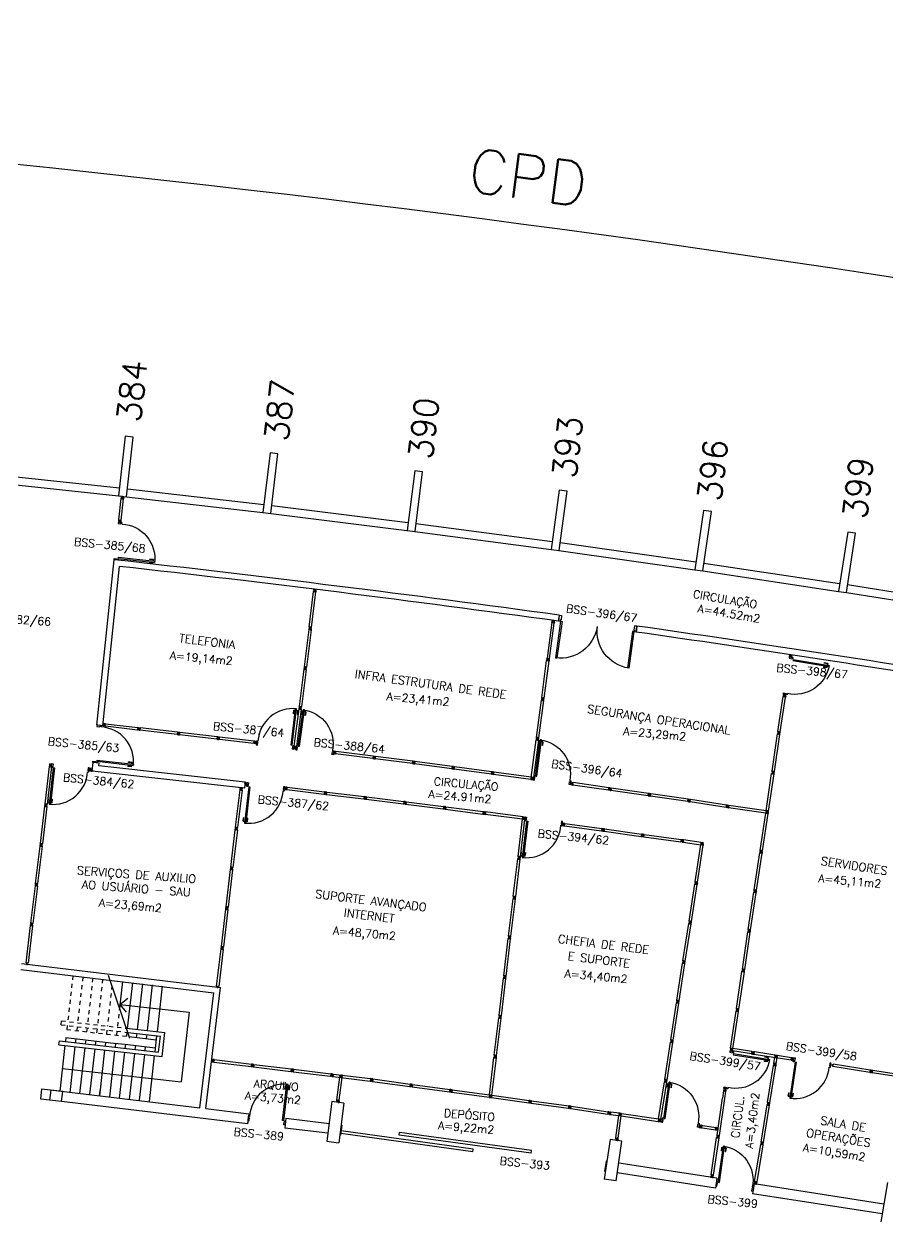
# Model space of a CAD drawing. Extents: x -152 to 150, y 325 to 437.
# Drawn here: x 45.13 to 66.73, y 406.67 to 436.53 of the extents above; entities that cross this region are included whole.
import ezdxf
from ezdxf.enums import TextEntityAlignment as Align

# ---------------------------------------------------------------- set-up
doc = ezdxf.new("R2010")
doc.units = 0
doc.header["$LTSCALE"] = 0.01
doc.header["$MEASUREMENT"] = 0
doc.header["$PDMODE"] = 98
doc.linetypes.add('HIDDEN', pattern=[0.375, 0.25, -0.125])
doc.layers.get('0').update_dxf_attribs({"linetype": 'CONTINUOUS'})
doc.layers.get('DEFPOINTS').update_dxf_attribs({"linetype": 'CONTINUOUS'})
for name, color, linetype in [('ALV', 2, 'CONTINUOUS'), ('AREA', 2, 'CONTINUOUS'), ('DIV', 2, 'CONTINUOUS'), ('DIVISÓRIA', 2, 'CONTINUOUS'), ('ESC', 1, 'CONTINUOUS'), ('ESTR', 3, 'CONTINUOUS'), ('JANELA', 1, 'CONTINUOUS'), ('NOPILAR1', 2, 'CONTINUOUS'), ('PORTA', 2, 'CONTINUOUS'), ('TEXTO', 2, 'CONTINUOUS'), ('TEXTO-CENTRO-CUSTO', 2, 'CONTINUOUS'), ('TEXTO-ENDEREÇO', 2, 'CONTINUOUS'), ('USO', 2, 'CONTINUOUS')]:
    doc.layers.add(name, color=color, linetype=linetype)
doc.styles.add('1', font='romans.shx')
doc.styles.add('LEGENDA', font='romans.shx', dxfattribs={"height": 0.2})
doc.styles.add('NOPILAR', font='simplex.shx', dxfattribs={"height": 0.6})
doc.styles.add('UNB-100', font='simplex.shx', dxfattribs={"height": 3})
doc.styles.add('UNB-100-1', font='simplex.shx', dxfattribs={"height": 0.2})
doc.dimstyles.new('1-600', dxfattribs={"dimtxt": 1.1, "dimasz": 2.5, "dimexe": 2, "dimexo": 4, "dimgap": 0.2, "dimtad": 1, "dimdec": 0, "dimzin": 4, "dimdsep": 46, "dimlunit": 6, "dimtxsty": '1', "dimblk1": 'NONE', "dimblk2": 'NONE', "dimsah": 1, "dimcen": 0, "dimclrd": 2, "dimclre": 2, "dimclrt": 2, "dimadec": 0, "dimazin": 0, "dimtfac": 1, "dimtdec": 0, "dimtmove": 2, "dimatfit": 3, "dimldrblk": 'NONE', "dimfxl": 0, "dimtolj": 1, "dimtzin": 0, "dimarcsym": 0})

# ---------------------------------------------------------------- blocks, each defined once
blk = doc.blocks.new('PILAR-SSC')
blk.add_lwpolyline([(0, 0), (0, -1.5), (0.2, -1.5), (0.2, 0)], close=True)
blk = doc.blocks.new('DIVMT-SSC')
for p, q in [((0, 0.005), (0, -0.005)), ((0, -0.005), (0, 0.005)), ((-0.03, -0.03), (-0.03, -0.97)), ((0.006, -0.03), (-0.006, -0.03)), ((-0.005, 0), (0.005, 0)), ((0.005, 0), (-0.005, 0)), ((0.006, -0.02), (0.006, -0.03)), ((0.03, -0.03), (0.03, -0.97)), ((0.03, -0.97), (-0.03, -0.97)), ((-0.006, -0.98), (-0.006, -0.97)), ((-0.006, -0.98), (0.006, -0.98)), ((0.006, -1.001), (-0.006, -1.001)), ((0.005, -0.97), (-0.005, -0.97)), ((0, -0.994), (0, -1.007)), ((0, -1.02), (0, -1.021)), ((0.006, -0.98), (0.006, -0.97))]:
    blk.add_line(p, q)
blk.add_lwpolyline([(0.006, -0.02), (-0.006, -0.02), (0.006, -0.02), (0.006, -0.03), (0.03, -0.03), (0.03, -0.008), (0.02, -0.008), (0.02, 0.008), (0.03, 0.008), (0.03, 0.03), (0.006, 0.03), (0.006, 0.02), (-0.006, 0.02), (-0.006, 0.03), (-0.03, 0.03), (-0.03, 0.008), (-0.02, 0.008), (-0.02, -0.008), (-0.03, -0.008), (-0.03, -0.03), (-0.006, -0.03), (-0.006, -0.02), (-0.006, -0.03)])
blk = doc.blocks.new('MTT-SSC')
for p, q in [((-0.006, 0.03), (-0.03, 0.03)), ((-0.03, 0.008), (-0.03, 0.03)), ((-0.03, 0.008), (-0.02, 0.008)), ((-0.02, -0.008), (-0.02, 0.008)), ((-0.006, 0.0205), (-0.006, 0.03)), ((0.006, 0.0205), (-0.006, 0.0205)), ((0.0051, 0), (-0.0051, 0)), ((-0.0051, 0), (0.0051, 0)), ((0, -0.0051), (0, 0.0051)), ((0, 0.0051), (0, -0.0051)), ((0.006, 0.0205), (0.006, 0.03)), ((0.006, 0.03), (0.03, 0.03)), ((0.02, -0.008), (0.02, 0.008)), ((0.03, 0.008), (0.02, 0.008)), ((0.03, 0.008), (0.03, 0.03)), ((-0.03, -0.008), (-0.02, -0.008)), ((-0.03, -0.008), (-0.03, -0.03)), ((-0.03, -0.03), (-0.006, -0.03)), ((-0.03, -0.03), (-0.009, -0.03)), ((-0.009, -0.03), (-0.027, -0.03)), ((-0.006, -0.0205), (-0.006, -0.03)), ((-0.006, -0.0205), (-0.006, -0.03)), ((0.006, -0.0205), (-0.006, -0.0205)), ((-0.006, -0.0205), (0.006, -0.0205)), ((0.006, -0.0205), (0.006, -0.03)), ((0.006, -0.0205), (0.006, -0.03)), ((0.03, -0.03), (0.006, -0.03)), ((0.03, -0.008), (0.02, -0.008)), ((0.03, -0.008), (0.03, -0.03))]:
    blk.add_line(p, q)
blk = doc.blocks.new('PDV2E-SSC')
at = {"layer": 'DIV'}
for p, q in [((0.034, 0.925), (0.034, 0.835)), ((0.034, 0.925), (0.074, 0.925)), ((0.044, 0.915), (0.044, 0.835)), ((0.044, 0.915), (0.074, 0.915)), ((0.076, 0.05), (0.076, 0.965)), ((0.106, 0.965), (0.076, 0.965)), ((0.106, 0.05), (0.106, 0.965)), ((0.148, 0.925), (0.108, 0.925)), ((0.138, 0.915), (0.108, 0.915)), ((0.138, 0.915), (0.138, 0.835)), ((0.148, 0.925), (0.148, 0.835)), ((0.044, 0.835), (0.034, 0.835)), ((0.138, 0.835), (0.148, 0.835)), ((0.031, 0.05), (0.031, -0.05)), ((0.051, 0.05), (0.031, 0.05)), ((0.051, 0.02), (0.051, 0.05)), ((0.051, 0.02), (0.061, 0.02)), ((0.061, -0.05), (0.061, 0.02)), ((0.076, 0.05), (0.106, 0.05)), ((0.95, 0.02), (0.94, 0.02)), ((0.94, -0.05), (0.94, 0.02)), ((0.95, 0.02), (0.95, 0.05)), ((0.95, 0.05), (0.97, 0.05)), ((0.97, 0.05), (0.97, 0.035)), ((0.97, 0.035), (0.97, -0.035)), ((0.031, -0.05), (0.061, -0.05)), ((0.97, -0.05), (0.94, -0.05)), ((0.97, -0.035), (0.97, -0.05))]:
    blk.add_line(p, q, dxfattribs=at)
at = {"layer": 'DIV', "color": 1}
blk.add_arc((0.076, 0.1), 0.865, 356.6786, 90, dxfattribs=at)
blk = doc.blocks.new('PDV2D-SSC')
for p, q in [((-0.148, 0.925), (-0.108, 0.925)), ((-0.148, 0.925), (-0.148, 0.835)), ((-0.138, 0.915), (-0.108, 0.915)), ((-0.138, 0.915), (-0.138, 0.835)), ((-0.106, 0.965), (-0.076, 0.965)), ((-0.106, 0.05), (-0.106, 0.965)), ((-0.076, 0.05), (-0.076, 0.965)), ((-0.034, 0.925), (-0.074, 0.925)), ((-0.044, 0.915), (-0.074, 0.915)), ((-0.044, 0.915), (-0.044, 0.835)), ((-0.034, 0.925), (-0.034, 0.835)), ((-0.138, 0.835), (-0.148, 0.835)), ((-0.044, 0.835), (-0.034, 0.835)), ((-0.95, 0.05), (-0.97, 0.05)), ((-0.97, 0.05), (-0.97, 0.035)), ((-0.97, 0.035), (-0.97, -0.035)), ((-0.95, 0.02), (-0.95, 0.05)), ((-0.95, 0.02), (-0.94, 0.02)), ((-0.94, -0.05), (-0.94, 0.02)), ((-0.076, 0.05), (-0.106, 0.05)), ((-0.051, 0.02), (-0.061, 0.02)), ((-0.061, -0.05), (-0.061, 0.02)), ((-0.051, 0.05), (-0.031, 0.05)), ((-0.051, 0.02), (-0.051, 0.05)), ((-0.031, 0.05), (-0.031, -0.05)), ((-0.97, -0.035), (-0.97, -0.05)), ((-0.97, -0.05), (-0.94, -0.05)), ((-0.031, -0.05), (-0.061, -0.05))]:
    blk.add_line(p, q)
at = {"color": 1}
blk.add_arc((-0.076, 0.1), 0.865, 90, 183.3214, dxfattribs=at)
blk = doc.blocks.new('A$C73356FFD')
at = {"layer": 'DIV'}
for p, q in [((0.025, 0.03), (0.035, 0.03)), ((0.035, 0.03), (0.025, 0.03)), ((0.03, 0.025), (0.03, 0.035)), ((0.03, 0.035), (0.03, 0.025))]:
    blk.add_line(p, q, dxfattribs=at)
blk.add_lwpolyline([(0.009, 0.036), (0, 0.036), (0, 0.06), (0.022, 0.06), (0.022, 0.05), (0.038, 0.05), (0.038, 0.06), (0.06, 0.06), (0.06, 0.036), (0.05, 0.036), (0.05, 0.024), (0.06, 0.024), (0.06, 0), (0.038, 0), (0.038, 0.01), (0.022, 0.01), (0.022, 0), (0, 0), (0, 0.024), (0.009, 0.024)], close=True, dxfattribs=at)
blk = doc.blocks.new('A$C19D559F5')
at = {"linetype": 'Continuous'}
blk.add_blockref('A$C73356FFD', (0, 0), dxfattribs=at)
blk = doc.blocks.new('MTT')
for p, q in [((-0.008, 0.03), (-0.03, 0.03)), ((-0.03, 0.03), (-0.03, 0.006)), ((-0.0185, 0.006), (-0.03, 0.006)), ((-0.0185, -0.006), (-0.0185, 0.006)), ((-0.008, 0.03), (-0.008, 0.02)), ((-0.008, 0.02), (0.008, 0.02)), ((-0.0051, 0), (0.0051, 0)), ((0, -0.0051), (0, 0.0051)), ((0.008, 0.03), (0.03, 0.03)), ((0.008, 0.03), (0.008, 0.02)), ((0.0205, -0.006), (0.0205, 0.006)), ((0.0205, 0.006), (0.03, 0.006)), ((0.03, 0.006), (0.03, 0.03)), ((-0.03, -0.03), (-0.03, -0.006)), ((-0.0185, -0.006), (-0.03, -0.006)), ((-0.008, -0.03), (-0.03, -0.03)), ((-0.008, -0.02), (0.008, -0.02)), ((-0.008, -0.03), (-0.008, -0.02)), ((0.008, -0.03), (0.008, -0.02)), ((0.008, -0.03), (0.03, -0.03)), ((0.0205, -0.006), (0.03, -0.006)), ((0.03, -0.006), (0.03, -0.03))]:
    blk.add_line(p, q)
blk = doc.blocks.new('*D84')
at = {"layer": 'DEFPOINTS', "color": 0}
for p in [(47.158, 432.777), (25.872, 428.073), (25.783, 426.576), (87.274, 419.938), (86.97, 418.469)]:
    blk.add_point(p, dxfattribs=at)
at = {"layer": 'TEXTO-CENTRO-CUSTO', "color": 2, "lineweight": -2}
for p, q in [((26.11, 432.066), (26.377, 436.527)), ((88.086, 423.855), (88.99, 428.216))]:
    blk.add_line(p, q, dxfattribs=at)
blk.add_arc((0.361, 0.52), 434.783, 78.29268, 86.58537, dxfattribs=at)
at = {"layer": 'TEXTO-CENTRO-CUSTO', "color": 2, "insert": (57.75, 432.689), "char_height": 1.1, "attachment_point": 5, "rotation": 352.4357, "style": '1'}
blk.add_mtext('\\A1;CPD', dxfattribs=at)
blk = doc.blocks.new('_NONE')
at = {"color": 0, "linetype": 'ByBlock'}
blk.add_circle((0, 0), 0.25, dxfattribs=at)
blk = doc.blocks.new('PTDP-SSC')
at = {"color": 2}
for p, q in [((0.055, 1.015), (0.09, 1.015)), ((0.055, 0.075), (0.055, 1.015)), ((0.09, 0.075), (0.09, 1.015)), ((1.91, 0.075), (1.91, 1.015)), ((1.945, 1.015), (1.91, 1.015)), ((1.945, 0.075), (1.945, 1.015)), ((0.05, 0.075), (0, 0.075)), ((0, 0.075), (0, -0.075)), ((0.05, 0.04), (0.05, 0.075)), ((0.06, 0.04), (0.05, 0.04)), ((0.055, 0.075), (0.09, 0.075)), ((0.06, -0.075), (0.06, 0.04)), ((1.945, 0.075), (1.91, 0.075)), ((1.94, -0.075), (1.94, 0.04)), ((1.94, 0.04), (1.95, 0.04)), ((1.95, 0.04), (1.95, 0.075)), ((1.95, 0.075), (2, 0.075)), ((2, 0.075), (2, -0.075)), ((0, -0.075), (0.06, -0.075)), ((2, -0.075), (1.94, -0.075))]:
    blk.add_line(p, q, dxfattribs=at)
at = {"color": 1}
for centre, start, end in [((0.055, 0.075), 0, 90), ((1.945, 0.075), 90, 180)]:
    blk.add_arc(centre, 0.94, start, end, dxfattribs=at)
blk = doc.blocks.new('A$C31074930')
at = {"layer": 'DIV', "linetype": 'Continuous', "rotation": 180}
blk.add_blockref('PTDP-SSC', (1.97, 0.067), dxfattribs=at)
blk = doc.blocks.new('DIV')
at = {"layer": 'DIV'}
for p, q in [((62.475, 408.742), (62.614, 409.672)), ((62.534, 408.733), (62.673, 409.663)), ((62.64, 409.851), (62.614, 409.672)), ((62.679, 409.875), (62.669, 409.877)), ((62.673, 409.663), (62.699, 409.842)), ((62.675, 409.881), (62.674, 409.871))]:
    blk.add_line(p, q, dxfattribs=at)
blk.add_lwpolyline([(62.695, 409.879), (62.694, 409.867), (62.695, 409.879), (62.705, 409.877), (62.708, 409.901), (62.687, 409.904), (62.685, 409.894), (62.669, 409.897), (62.671, 409.907), (62.649, 409.91), (62.645, 409.886), (62.655, 409.885), (62.653, 409.873), (62.644, 409.874), (62.64, 409.851), (62.662, 409.847), (62.663, 409.857), (62.679, 409.855), (62.678, 409.845), (62.7, 409.842), (62.703, 409.866), (62.694, 409.867), (62.703, 409.866)], dxfattribs=at)
blk = doc.blocks.new('seta')
at = {"layer": 'ESC'}
for p, q in [((47.537, 412.015), (47.732, 412.17)), ((47.537, 412.015), (49.268, 411.818)), ((47.537, 412.015), (47.692, 411.819)), ((49.268, 411.818), (49.07, 410.077)), ((46.097, 410.415), (49.07, 410.077))]:
    blk.add_line(p, q, dxfattribs=at)

msp = doc.modelspace()

# ---------------------------------------------------------------- linework, layer by layer
msp.add_line((49.978, 418.673), (49.977, 418.673))
at = {"layer": 'ALV'}
for p, q in [((44.11, 425.291), (47.524, 424.926)), ((44.089, 425.092), (47.503, 424.728)), ((47.725, 424.904), (51.136, 424.51)), ((47.702, 424.705), (51.113, 424.312)), ((51.312, 424.288), (54.719, 423.865)), ((51.336, 424.486), (54.744, 424.064)), ((54.944, 424.038), (58.348, 423.586)), ((54.918, 423.84), (58.322, 423.388)), ((58.52, 423.361), (61.92, 422.88)), ((58.548, 423.559), (61.948, 423.078)), ((46.963, 418.995), (47.391, 423.131)), ((62.148, 423.049), (65.543, 422.539)), ((47.112, 418.979), (47.525, 422.965)), ((62.118, 422.851), (65.514, 422.341)), ((65.743, 422.508), (69.134, 421.97)), ((65.711, 422.311), (69.103, 421.772)), ((58.53, 421.744), (58.509, 421.596)), ((60.471, 421.473), (60.45, 421.324)), ((47.112, 418.979), (46.963, 418.995)), ((46.845, 417.846), (46.868, 418.06)), ((47.015, 418.045), (46.868, 418.06)), ((47.008, 417.978), (47.015, 418.045)), ((50.668, 417.571), (47.008, 417.978)), ((50.651, 417.422), (46.845, 417.846)), ((50.668, 417.571), (50.651, 417.422)), ((45.073, 413.034), (50.05, 412.437)), ((45.056, 412.887), (49.883, 412.306)), ((49.537, 409.428), (49.883, 412.306)), ((49.686, 409.41), (50.05, 412.437)), ((45.559, 409.648), (45.587, 409.903)), ((45.779, 409.623), (45.559, 409.648)), ((45.587, 409.903), (49.537, 409.428)), ((50.728, 409.033), (46.079, 409.59)), ((49.686, 409.41), (50.758, 409.281)), ((50.758, 409.281), (50.728, 409.033)), ((51.691, 409.169), (51.659, 408.918)), ((51.691, 409.169), (52.77, 409.039)), ((52.737, 408.793), (51.659, 408.922)), ((53.039, 408.749), (53.039, 408.749)), ((59.683, 407.843), (59.683, 407.843)), ((59.719, 408.091), (59.719, 408.091)), ((62.474, 407.672), (60.019, 408.047)), ((62.438, 407.424), (59.981, 407.8)), ((62.474, 407.672), (62.438, 407.424)), ((63.402, 407.528), (63.364, 407.281)), ((66.65, 407.023), (63.402, 407.528)), ((66.61, 406.776), (63.364, 407.281))]:
    msp.add_line(p, q, dxfattribs=at)
for centre, radius, start, end in [((-1.587, -15.666), 441.522, 82.17441, 83.63107), ((0.295, -0.655), 426.245, 82.15036, 83.63835), ((0.295, -0.655), 426.245, 80.68474, 81.8869), ((-1.587, -15.666), 441.522, 80.75905, 81.92006)]:
    msp.add_arc(centre, radius, start, end, dxfattribs=at)
at = {"layer": 'DIV'}
for p, q in [((47.509, 424.125), (47.568, 424.659)), ((47.568, 424.659), (47.628, 424.653)), ((47.568, 424.118), (47.628, 424.653)), ((47.593, 424.666), (47.592, 424.657)), ((47.605, 424.665), (47.593, 424.666)), ((47.593, 424.657), (47.603, 424.655)), ((47.595, 424.688), (47.608, 424.687)), ((47.601, 424.68), (47.602, 424.694)), ((47.604, 424.706), (47.604, 424.707)), ((47.605, 424.665), (47.604, 424.655)), ((47.505, 424.088), (47.502, 424.066)), ((47.526, 424.063), (47.502, 424.066)), ((47.505, 424.088), (47.515, 424.087)), ((47.506, 424.104), (47.509, 424.126)), ((47.506, 424.104), (47.516, 424.103)), ((47.509, 424.126), (47.568, 424.119)), ((47.516, 424.103), (47.515, 424.087)), ((47.527, 424.073), (47.526, 424.063)), ((47.527, 424.073), (47.539, 424.072)), ((47.53, 424.093), (47.54, 424.092)), ((47.54, 424.092), (47.53, 424.093)), ((47.532, 424.114), (47.533, 424.123)), ((47.532, 424.114), (47.533, 424.123)), ((47.532, 424.114), (47.544, 424.112)), ((47.544, 424.112), (47.532, 424.114)), ((47.536, 424.098), (47.535, 424.088)), ((47.535, 424.088), (47.536, 424.098)), ((47.539, 424.072), (47.538, 424.062)), ((47.538, 424.062), (47.562, 424.059)), ((47.544, 424.112), (47.545, 424.122)), ((47.544, 424.112), (47.545, 424.122)), ((47.556, 424.098), (47.554, 424.082)), ((47.564, 424.081), (47.554, 424.082)), ((47.566, 424.097), (47.556, 424.098)), ((47.564, 424.081), (47.562, 424.059)), ((47.566, 424.097), (47.568, 424.119)), ((52.272, 421.446), (52.382, 422.333)), ((52.332, 421.439), (52.441, 422.326)), ((58.343, 421.558), (58.223, 420.672)), ((58.353, 421.617), (58.412, 421.608)), ((58.282, 420.662), (58.402, 421.548)), ((58.223, 420.672), (58.282, 420.662)), ((64, 418.835), (64.131, 419.708)), ((64.059, 418.826), (64.191, 419.699)), ((47.976, 418.873), (47.172, 418.972)), ((47.178, 419.032), (47.983, 418.933)), ((49.03, 418.752), (49.037, 418.811)), ((50.004, 418.67), (49.99, 418.671)), ((49.996, 418.664), (49.998, 418.677)), ((50.019, 418.674), (50.017, 418.662)), ((50.017, 418.662), (50.027, 418.661)), ((50.019, 418.674), (50.028, 418.673)), ((50.024, 418.637), (50.031, 418.697)), ((50.891, 418.537), (50.024, 418.637)), ((50.027, 418.662), (50.028, 418.672)), ((50.898, 418.597), (50.031, 418.697)), ((50.891, 418.537), (50.898, 418.597)), ((50.894, 418.562), (50.895, 418.572)), ((50.898, 418.597), (50.895, 418.573)), ((50.905, 418.572), (50.895, 418.573)), ((50.905, 418.572), (50.895, 418.573)), ((50.898, 418.597), (50.896, 418.576)), ((50.896, 418.576), (50.898, 418.594)), ((50.92, 418.594), (50.898, 418.597)), ((50.905, 418.572), (50.903, 418.56)), ((50.903, 418.56), (50.905, 418.572)), ((50.92, 418.594), (50.919, 418.584)), ((50.919, 418.584), (50.935, 418.582)), ((50.936, 418.592), (50.935, 418.582)), ((50.936, 418.592), (50.958, 418.59)), ((50.951, 418.53), (50.958, 418.59)), ((50.955, 418.566), (50.958, 418.59)), ((57.824, 417.686), (57.949, 418.628)), ((58.009, 418.62), (57.885, 417.688)), ((50.891, 418.537), (50.894, 418.561)), ((50.913, 418.534), (50.891, 418.537)), ((50.903, 418.56), (50.894, 418.561)), ((50.903, 418.56), (50.894, 418.561)), ((50.913, 418.534), (50.914, 418.544)), ((50.914, 418.544), (50.93, 418.543)), ((50.929, 418.563), (50.919, 418.564)), ((50.919, 418.564), (50.929, 418.563)), ((50.925, 418.568), (50.924, 418.558)), ((50.924, 418.558), (50.925, 418.568)), ((50.929, 418.533), (50.93, 418.543)), ((50.929, 418.533), (50.951, 418.53)), ((50.944, 418.555), (50.945, 418.567)), ((50.944, 418.555), (50.953, 418.554)), ((50.945, 418.567), (50.955, 418.566)), ((50.953, 418.554), (50.951, 418.53)), ((46.785, 417.853), (46.763, 417.855)), ((46.792, 417.912), (46.77, 417.915)), ((58.808, 417.507), (58.816, 417.566)), ((58.808, 417.507), (58.811, 417.53)), ((58.83, 417.504), (58.808, 417.507)), ((58.821, 417.529), (58.811, 417.53)), ((58.816, 417.566), (58.813, 417.542)), ((58.822, 417.541), (58.813, 417.542)), ((58.838, 417.563), (58.816, 417.566)), ((58.821, 417.529), (58.822, 417.541)), ((58.83, 417.504), (58.831, 417.514)), ((58.831, 417.514), (58.847, 417.512)), ((58.838, 417.563), (58.836, 417.553)), ((58.836, 417.553), (58.852, 417.551)), ((58.846, 417.531), (58.836, 417.533)), ((58.836, 417.533), (58.846, 417.531)), ((58.842, 417.537), (58.84, 417.527)), ((58.84, 417.527), (58.842, 417.537)), ((58.846, 417.502), (58.847, 417.512)), ((58.846, 417.502), (58.868, 417.499)), ((58.854, 417.561), (58.852, 417.551)), ((58.854, 417.561), (58.875, 417.558)), ((58.861, 417.524), (58.863, 417.536)), ((58.861, 417.524), (58.871, 417.523)), ((58.863, 417.536), (58.872, 417.535)), ((58.871, 417.523), (58.868, 417.499)), ((59.761, 417.371), (58.868, 417.499)), ((58.872, 417.535), (58.875, 417.558)), ((59.77, 417.43), (58.875, 417.558)), ((59.761, 417.371), (59.77, 417.43)), ((59.761, 417.371), (59.765, 417.395)), ((59.765, 417.396), (59.766, 417.406)), ((59.774, 417.393), (59.765, 417.395)), ((59.774, 417.393), (59.765, 417.395)), ((59.77, 417.43), (59.766, 417.407)), ((59.776, 417.405), (59.766, 417.407)), ((59.776, 417.405), (59.766, 417.407)), ((59.77, 417.43), (59.767, 417.41)), ((59.767, 417.41), (59.77, 417.427)), ((59.792, 417.427), (59.77, 417.43)), ((59.776, 417.405), (59.774, 417.393)), ((59.774, 417.393), (59.776, 417.405)), ((59.783, 417.368), (59.784, 417.378)), ((59.784, 417.378), (59.8, 417.375)), ((59.792, 417.427), (59.79, 417.417)), ((59.79, 417.417), (59.806, 417.415)), ((59.8, 417.396), (59.79, 417.397)), ((59.79, 417.397), (59.8, 417.396)), ((59.796, 417.401), (59.795, 417.391)), ((59.795, 417.391), (59.796, 417.401)), ((59.808, 417.425), (59.806, 417.415)), ((59.808, 417.425), (59.829, 417.422)), ((59.815, 417.387), (59.816, 417.399)), ((59.815, 417.387), (59.824, 417.386)), ((59.816, 417.399), (59.826, 417.398)), ((59.824, 417.386), (59.82, 417.362)), ((59.826, 417.398), (59.829, 417.422)), ((59.783, 417.368), (59.761, 417.371)), ((59.799, 417.365), (59.8, 417.375)), ((59.799, 417.365), (59.82, 417.362)), ((62.713, 416.999), (61.81, 417.134)), ((62.704, 416.939), (61.801, 417.075)), ((62.704, 416.939), (62.707, 416.963)), ((62.726, 416.936), (62.704, 416.939)), ((62.717, 416.962), (62.707, 416.963)), ((62.717, 416.962), (62.707, 416.963)), ((62.713, 416.999), (62.709, 416.975)), ((62.719, 416.974), (62.709, 416.975)), ((62.719, 416.974), (62.709, 416.975)), ((62.713, 416.999), (62.71, 416.978)), ((62.71, 416.978), (62.712, 416.996)), ((62.734, 416.995), (62.713, 416.999)), ((62.719, 416.974), (62.717, 416.962)), ((62.717, 416.962), (62.719, 416.974)), ((62.726, 416.936), (62.727, 416.946)), ((62.727, 416.946), (62.743, 416.944)), ((62.734, 416.995), (62.733, 416.986)), ((62.733, 416.986), (62.749, 416.983)), ((62.743, 416.964), (62.733, 416.965)), ((62.733, 416.965), (62.743, 416.964)), ((62.739, 416.97), (62.737, 416.96)), ((62.737, 416.96), (62.739, 416.97)), ((62.741, 416.934), (62.743, 416.944)), ((62.741, 416.934), (62.763, 416.93)), ((62.75, 416.993), (62.749, 416.983)), ((62.75, 416.993), (62.772, 416.99)), ((62.757, 416.956), (62.759, 416.967)), ((62.757, 416.956), (62.767, 416.954)), ((62.759, 416.967), (62.768, 416.966)), ((62.767, 416.954), (62.763, 416.93)), ((63.694, 416.796), (62.763, 416.93)), ((62.768, 416.966), (62.772, 416.99)), ((63.703, 416.856), (62.772, 416.99)), ((61.596, 416.084), (61.595, 416.075)), ((61.608, 416.082), (61.596, 416.084)), ((61.608, 416.082), (61.606, 416.073)), ((61.608, 416.123), (61.608, 416.124)), ((61.63, 416.069), (62.067, 416.006)), ((62.076, 416.065), (61.639, 416.129)), ((61.931, 415.083), (62.067, 416.006)), ((61.991, 415.074), (62.126, 415.997)), ((62.104, 416.05), (62.104, 416.051)), ((61.926, 415.045), (61.922, 415.024)), ((61.946, 415.02), (61.922, 415.024)), ((61.926, 415.045), (61.936, 415.044)), ((61.928, 415.061), (61.931, 415.083)), ((61.928, 415.061), (61.938, 415.06)), ((61.931, 415.083), (61.954, 415.08)), ((61.938, 415.06), (61.936, 415.044)), ((61.947, 415.029), (61.946, 415.02)), ((61.947, 415.029), (61.959, 415.028)), ((61.952, 415.07), (61.954, 415.079)), ((61.966, 415.068), (61.952, 415.07)), ((61.959, 415.028), (61.958, 415.018)), ((61.958, 415.018), (61.982, 415.014)), ((61.966, 415.068), (61.967, 415.077)), ((61.966, 415.068), (61.967, 415.077)), ((61.991, 415.074), (61.967, 415.077)), ((61.989, 415.074), (61.968, 415.077)), ((61.968, 415.077), (61.986, 415.074)), ((61.978, 415.054), (61.975, 415.038)), ((61.985, 415.036), (61.975, 415.038)), ((61.987, 415.052), (61.978, 415.054)), ((61.985, 415.036), (61.982, 415.014)), ((61.987, 415.052), (61.991, 415.074)), ((62.837, 410.904), (62.838, 410.905)), ((63.341, 410.776), (62.862, 410.85)), ((63.35, 410.835), (62.871, 410.91)), ((63.374, 410.795), (63.376, 410.808)), ((63.378, 410.82), (63.379, 410.822)), ((63.341, 410.776), (63.4, 410.767)), ((63.366, 410.782), (63.365, 410.772)), ((63.378, 410.78), (63.366, 410.782)), ((63.366, 410.772), (63.376, 410.771)), ((63.369, 410.803), (63.382, 410.801)), ((63.378, 410.78), (63.377, 410.77)), ((63.898, 410.547), (63.921, 410.685)), ((63.958, 410.538), (63.898, 410.548)), ((63.917, 410.515), (63.93, 410.513)), ((63.92, 410.685), (63.979, 410.676)), ((63.923, 410.507), (63.925, 410.52)), ((63.927, 410.532), (63.927, 410.534)), ((63.945, 410.691), (63.944, 410.682)), ((63.957, 410.689), (63.945, 410.691)), ((63.945, 410.681), (63.955, 410.68)), ((63.948, 410.712), (63.961, 410.71)), ((63.953, 410.704), (63.955, 410.717)), ((63.957, 410.689), (63.956, 410.68)), ((63.957, 410.73), (63.958, 410.731)), ((63.958, 410.538), (63.98, 410.675)), ((63.889, 410.488), (63.949, 410.479)), ((63.915, 410.494), (63.913, 410.484)), ((63.914, 410.484), (63.924, 410.483)), ((63.926, 410.492), (63.915, 410.494)), ((63.926, 410.492), (63.925, 410.483)), ((52.967, 409.63), (53.035, 410.192)), ((53.026, 409.623), (53.094, 410.184)), ((53.035, 410.192), (53.094, 410.184)), ((52.967, 409.63), (53.026, 409.623)), ((59.815, 409.323), (59.806, 409.264)), ((60.024, 409.297), (59.815, 409.323)), ((59.806, 409.264), (60.016, 409.238)), ((59.945, 408.677), (60.016, 409.237)), ((60.004, 408.67), (60.076, 409.23)), ((62.054, 408.935), (62.494, 408.869)), ((62.071, 408.962), (62.061, 408.964)), ((62.062, 408.994), (62.503, 408.928)), ((62.067, 408.968), (62.065, 408.958)), ((62.497, 408.731), (62.499, 408.741)), ((62.499, 408.741), (62.511, 408.739)), ((59.945, 408.677), (60.004, 408.67)), ((62.505, 408.709), (62.495, 408.711)), ((62.495, 408.711), (62.505, 408.709)), ((62.499, 408.705), (62.501, 408.715)), ((62.501, 408.715), (62.499, 408.705))]:
    msp.add_line(p, q, dxfattribs=at)
for points in [[(64.022, 418.822), (64.034, 418.82), (64.022, 418.822), (64.024, 418.831), (64, 418.835), (63.997, 418.813), (64.007, 418.812), (64.004, 418.796), (63.994, 418.797), (63.991, 418.776), (64.015, 418.772), (64.016, 418.781), (64.028, 418.78), (64.027, 418.77), (64.05, 418.767), (64.054, 418.788), (64.044, 418.79), (64.046, 418.806), (64.056, 418.804), (64.059, 418.826), (64.036, 418.83), (64.034, 418.82), (64.036, 418.83)], [(62.087, 408.966), (62.085, 408.954), (62.087, 408.966), (62.097, 408.965), (62.1, 408.988), (62.078, 408.992), (62.077, 408.982), (62.061, 408.984), (62.062, 408.994), (62.041, 408.997), (62.037, 408.973), (62.047, 408.972), (62.045, 408.96), (62.035, 408.961), (62.032, 408.938), (62.054, 408.935), (62.055, 408.944), (62.071, 408.942), (62.069, 408.932), (62.091, 408.929), (62.095, 408.953), (62.085, 408.954), (62.095, 408.953)], [(62.497, 408.731), (62.509, 408.73), (62.497, 408.731), (62.499, 408.741), (62.475, 408.744), (62.472, 408.723), (62.482, 408.721), (62.479, 408.705), (62.469, 408.707), (62.466, 408.685), (62.49, 408.681), (62.491, 408.691), (62.503, 408.689), (62.502, 408.68), (62.525, 408.676), (62.529, 408.698), (62.519, 408.699), (62.521, 408.715), (62.531, 408.714), (62.534, 408.735), (62.511, 408.739), (62.509, 408.73), (62.511, 408.739)]]:
    msp.add_lwpolyline(points, dxfattribs=at)
at = {"layer": 'ESC', "linetype": 'HIDDEN'}
for p, q in [((46.359, 412.726), (46.23, 411.586)), ((46.608, 412.697), (46.478, 411.557)), ((46.856, 412.669), (46.727, 411.529)), ((47.104, 412.641), (46.975, 411.501)), ((47.338, 412.483), (47.223, 411.473)), ((47.531, 411.966), (47.472, 411.444)), ((46.067, 411.503), (47.725, 411.315)), ((46.078, 411.603), (47.694, 411.419)), ((46.184, 411.185), (46.173, 411.086)), ((46.207, 411.387), (47.747, 411.212)), ((46.964, 411.402), (46.952, 411.302)), ((47.212, 411.373), (47.201, 411.274)), ((48.206, 411.261), (48.194, 411.161))]:
    msp.add_line(p, q, dxfattribs=at)
at = {"layer": 'ESC'}
for p, q in [((47.787, 411.162), (47.251, 412.738)), ((47.601, 412.585), (47.527, 411.928)), ((47.85, 412.556), (47.72, 411.416)), ((48.098, 412.528), (47.969, 411.388)), ((48.346, 412.5), (48.217, 411.36)), ((48.595, 412.472), (48.465, 411.332)), ((46.067, 411.503), (46.078, 411.603)), ((46.219, 411.486), (46.207, 411.387)), ((46.467, 411.458), (46.456, 411.359)), ((46.715, 411.43), (46.704, 411.33)), ((47.7, 411.419), (48.662, 411.309)), ((46.184, 411.185), (46.674, 411.129)), ((46.433, 411.157), (46.421, 411.058)), ((46.681, 411.128), (46.67, 411.029)), ((46.674, 411.129), (47.455, 411.041)), ((47.461, 411.345), (47.449, 411.246)), ((47.709, 411.317), (47.698, 411.218)), ((47.735, 411.314), (48.551, 411.221)), ((47.771, 411.209), (48.443, 411.133)), ((47.957, 411.289), (47.946, 411.189)), ((48.454, 411.232), (48.409, 410.832)), ((48.506, 410.821), (48.551, 411.221)), ((48.594, 410.71), (48.662, 411.309)), ((46.01, 411.004), (46.022, 411.103)), ((46.01, 411.004), (48.594, 410.71)), ((46.022, 411.103), (48.506, 410.821)), ((46.162, 410.986), (46.032, 409.844)), ((46.41, 410.958), (46.28, 409.815)), ((46.659, 410.93), (46.529, 409.787)), ((46.907, 410.902), (46.777, 409.759)), ((46.93, 411.1), (46.918, 411.001)), ((47.155, 410.874), (47.026, 409.731)), ((47.178, 411.072), (47.167, 410.973)), ((47.404, 410.845), (47.274, 409.702)), ((47.39, 411.048), (47.665, 411.017)), ((47.426, 411.044), (47.415, 410.945)), ((47.652, 410.817), (47.522, 409.674)), ((47.675, 411.016), (47.663, 410.917)), ((47.665, 411.017), (48.42, 410.931)), ((47.923, 410.987), (47.912, 410.888)), ((48.172, 410.959), (48.16, 410.86)), ((47.901, 410.789), (47.771, 409.646)), ((48.149, 410.761), (48.019, 409.618)), ((48.397, 410.733), (48.268, 409.59)), ((47.026, 409.733), (47.041, 409.863))]:
    msp.add_line(p, q, dxfattribs=at)
at = {"layer": 'ESTR'}
for p, q in [((45.807, 409.872), (45.779, 409.623)), ((46.077, 409.59), (45.779, 409.623)), ((46.105, 409.839), (45.807, 409.872)), ((46.077, 409.59), (46.105, 409.839)), ((52.84, 409.586), (52.713, 408.594)), ((53.138, 409.548), (52.84, 409.586)), ((53.138, 409.548), (53.01, 408.551)), ((52.713, 408.594), (53.009, 408.551)), ((59.798, 408.635), (59.654, 407.645)), ((60.095, 408.592), (59.798, 408.635)), ((59.951, 407.602), (60.095, 408.592)), ((59.951, 407.602), (59.654, 407.645)), ((66.739, 407.565), (66.577, 406.579))]:
    msp.add_line(p, q, dxfattribs=at)
msp.add_lwpolyline([(47.671, 426.218), (47.505, 424.727), (47.704, 424.705), (47.87, 426.196)], close=True, dxfattribs=at)
at = {"layer": 'JANELA', "color": 3}
for p, q in [((53.055, 408.747), (53.035, 408.75)), ((53.087, 408.995), (53.055, 408.747)), ((53.061, 408.784), (53.071, 408.852)), ((56.365, 408.331), (53.061, 408.784)), ((53.067, 408.998), (53.087, 408.995)), ((56.375, 408.399), (53.071, 408.852)), ((54.519, 408.748), (54.528, 408.816)), ((57.822, 408.296), (54.519, 408.748)), ((57.832, 408.363), (54.528, 408.816)), ((56.365, 408.331), (56.375, 408.399)), ((57.822, 408.296), (57.832, 408.363)), ((59.699, 408.093), (59.663, 407.846)), ((59.663, 407.846), (59.683, 407.843)), ((59.719, 408.091), (59.699, 408.093))]:
    msp.add_line(p, q, dxfattribs=at)

# ---------------------------------------------------------------- block references
msp.add_blockref('DIV', (0, 0.002))
at = {"layer": 'DIV'}
for name, p, rotation in [('A$C19D559F5', (47.628, 424.653), 83.65853658531289), ('MTT-SSC', (52.415, 422.359), 172.9646692032428), ('MTT-SSC', (58.377, 421.583), 260.9762881990388), ('DIVMT-SSC', (52.298, 421.413), 352.6949772834612), ('DIVMT-SSC', (58.115, 419.646), 172.42186055125), ('MTT-SSC', (58.248, 420.637), 260.9762881990388), ('MTT-SSC', (64.32, 420.724), 260.9762881990388), ('DIVMT-SSC', (52.171, 420.42), 352.6949772834612), ('MTT-SSC', (64.166, 419.733), 260.9762881990388), ('PDV2D-SSC', (51.917, 418.435), 353.1707317073125), ('DIVMT-SSC', (57.983, 418.654), 172.42186055125), ('DIVMT-SSC', (52.044, 419.428), 352.6949772834612), ('MTT', (47.145, 419.006), 173.658536585365), ('MTT', (48.01, 418.9), 173.658536585365), ('DIVMT-SSC', (49.003, 418.785), 263.4152881990453), ('DIVMT-SSC', (49.997, 418.67), 263.4152881990453), ('DIVMT-SSC', (63.877, 417.811), 171.4640881990278), ('MTT-SSC', (51.917, 418.435), 172.9646692032428), ('MTT-SSC', (52.907, 418.309), 172.9646692032428), ('DIVMT-SSC', (53.899, 418.185), 262.8767942115838), ('DIVMT-SSC', (45.802, 417.987), 353.194977283462), ('DIVMT-SSC', (54.889, 418.061), 262.8767942115838), ('DIVMT-SSC', (55.876, 417.93), 262.4396881990299), ('DIVMT-SSC', (56.863, 417.798), 262.4396881990299), ('DIVMT-SSC', (57.851, 417.662), 262.130200023115), ('DIVMT-SSC', (63.728, 416.822), 171.4640881990278), ('DIVMT-SSC', (50.567, 417.401), 353.194977283462), ('PDV2D-SSC', (50.691, 417.515), 173.2813164587035), ('DIVMT-SSC', (51.687, 417.417), 83.07792439273064), ('DIVMT-SSC', (60.785, 417.255), 261.8767942115828), ('DIVMT-SSC', (52.68, 417.297), 83.07792439272738), ('DIVMT-SSC', (53.674, 417.176), 83.07792439272411), ('DIVMT-SSC', (54.667, 417.055), 82.79045931241598), ('DIVMT-SSC', (61.775, 417.109), 261.6396881990294), ('DIVMT-SSC', (45.683, 416.994), 353.194977283462), ('DIVMT-SSC', (55.66, 416.93), 82.50188086521347), ('DIVMT-SSC', (63.58, 415.832), 171.4640881990278), ('MTT-SSC', (63.728, 416.822), 171.4640881990278), ('DIVMT-SSC', (57.525, 415.678), 173.1521420568656), ('PDV2D-SSC', (57.642, 416.654), 173.163656078425), ('DIVMT-SSC', (58.632, 416.512), 82.19045931241804), ('DIVMT-SSC', (50.448, 416.407), 353.194977283462), ('DIVMT-SSC', (59.623, 416.376), 82.19045931241804), ('DIVMT-SSC', (60.615, 416.24), 82.19045931241804), ('DIVMT-SSC', (45.564, 416), 353.194977283462), ('MTT-SSC', (61.605, 416.104), 171.4640881990278), ('MTT-SSC', (62.101, 416.031), 171.1411671638145), ('DIVMT-SSC', (57.405, 414.685), 173.1521420568656), ('DIVMT-SSC', (63.431, 414.843), 171.4640881990278), ('MTT-SSC', (63.58, 415.832), 171.4640881990278), ('DIVMT-SSC', (50.33, 415.414), 353.194977283462), ('DIVMT-SSC', (45.446, 415.007), 353.194977283462), ('DIVMT-SSC', (61.803, 414.061), 171.1411671637796), ('DIVMT-SSC', (57.286, 413.691), 173.1521420568656), ('DIVMT-SSC', (63.282, 413.853), 171.4640881990278), ('MTT-SSC', (63.431, 414.843), 171.4640881990278), ('DIVMT-SSC', (50.211, 414.42), 353.194977283462), ('DIVMT-SSC', (45.327, 414.013), 353.194977283462), ('DIVMT-SSC', (61.648, 413.072), 171.1411671637796), ('DIVMT-SSC', (63.134, 412.863), 171.4640881990278), ('DIVMT-SSC', (57.167, 412.698), 173.1521420568656), ('DIVMT-SSC', (50.093, 413.427), 353.194977283462), ('DIVMT-SSC', (61.494, 412.083), 171.1411671637796), ('DIVMT-SSC', (57.048, 411.704), 173.1521420568656), ('DIVMT-SSC', (62.985, 411.874), 171.4640881990278), ('DIVMT-SSC', (61.347, 411.094), 171.5274032967355), ('DIVMT-SSC', (56.928, 410.711), 173.1521420568656), ('DIVMT-SSC', (62.837, 410.884), 171.4640881990278), ('DIVMT-SSC', (61.193, 410.105), 171.1411671637796), ('MTT-SSC', (63.375, 410.801), 171.4640881990278), ('DIVMT-SSC', (64.363, 410.645), 261.0435654094842), ('DIVMT-SSC', (49.861, 410.608), 83.07792439272738), ('DIVMT-SSC', (50.854, 410.487), 83.07792439273064), ('DIVMT-SSC', (56.809, 409.717), 173.1521420568656), ('DIVMT-SSC', (63.763, 409.526), 170.7317073171043), ('MTT-SSC', (63.923, 410.513), 171.4640881990278), ('MTT-SSC', (63.954, 410.71), 171.4640881990278), ('DIVMT-SSC', (66.335, 410.339), 261.0435654094842), ('DIVMT-SSC', (51.847, 410.366), 83.07792439272738), ('DIVMT-SSC', (52.841, 410.246), 83.07792439272411), ('MTT-SSC', (53.068, 410.218), 172.6829268292762), ('DIVMT-SSC', (67.319, 410.189), 261.3222756188147), ('PDV2D-SSC', (51.706, 409.048), 353.1707317073125), ('DIVMT-SSC', (53.834, 410.125), 82.19045931241479), ('DIVMT-SSC', (54.825, 409.989), 82.19045931242461), ('DIVMT-SSC', (61.039, 409.116), 171.1411671637796), ('MTT-SSC', (52.993, 409.596), 172.6829268292762), ('DIVMT-SSC', (55.817, 409.853), 82.19045931243116), ('DIVMT-SSC', (56.808, 409.717), 82.19045931242461), ('DIVMT-SSC', (57.799, 409.581), 82.19045931241804), ('DIVMT-SSC', (58.791, 409.445), 81.52333540686763), ('MTT-SSC', (59.781, 409.297), 82.19045931242135), ('DIVMT-SSC', (63.602, 408.539), 170.7317073171043), ('DIVMT-SSC', (60.049, 409.264), 81.52333540686763), ('DIVMT-SSC', (62.352, 407.721), 171.4640881990278), ('MTT-SSC', (62.468, 408.903), 81.46408819892058), ('MTT-SSC', (59.971, 408.644), 172.6829268292762), ('DIVMT-SSC', (63.441, 407.552), 170.7317073171043)]:
    msp.add_blockref(name, p, dxfattribs=dict(at, rotation=rotation))
at = {"layer": 'DIV', "xscale": -1}
for name, p, rotation in [('PDV2E-SSC', (47.437, 423.095), 263.6250282371227), ('PDV2D-SSC', (64.34, 420.721), 260.7317073170944), ('PDV2D-SSC', (51.917, 418.435), 352.2192228595707), ('PDV2D-SSC', (57.853, 417.682), 352.5634696797094), ('MTT-SSC', (46.818, 417.879), 353.0805948307114), ('MTT-SSC', (50.693, 417.534), 353.0805948307114), ('MTT-SSC', (56.652, 416.799), 353.0805948307114), ('DIVMT-SSC', (57.644, 416.672), 262.6626597005763), ('PDV2D-SSC', (62.851, 410.87), 260.7317073170944), ('PDV2D-SSC', (61.063, 409.126), 351.9139002233302)]:
    msp.add_blockref(name, p, dxfattribs=dict(at, rotation=rotation))
at = {"layer": 'DIV'}
msp.add_blockref('seta', (0, 0), dxfattribs=at)
at = {"layer": 'DIVISÓRIA', "rotation": 171.5422144271323}
msp.add_blockref('PDV2D-SSC', (64.361, 410.637), dxfattribs=at)
at = {"layer": 'ESTR'}
for p, rotation in [((47.671, 426.218), 353.658536585366), ((51.293, 425.801), 353.1707317073166), ((54.912, 425.353), 352.6829268292687), ((58.528, 424.874), 352.1951219512209), ((62.138, 424.364), 351.7073170731712), ((65.745, 423.823), 351.2195121951232)]:
    msp.add_blockref('PILAR-SSC', p, dxfattribs=dict(at, rotation=rotation))
at = {"layer": 'PORTA', "xscale": -0.9800000000000076, "yscale": 0.9800000000000675, "zscale": 0.98, "rotation": 352.0510521933147}
msp.add_blockref('A$C31074930', (60.423, 421.34), dxfattribs=at)
at = {"layer": 'PORTA'}
for p, rotation in [((46.904, 418.025), 263.3813981196446), ((45.801, 417.988), 173.4816937404028)]:
    msp.add_blockref('PDV2D-SSC', p, dxfattribs=dict(at, rotation=rotation))
at = {"layer": 'PORTA', "xscale": -1, "rotation": 351.70731707315}
msp.add_blockref('PDV2D-SSC', (62.421, 407.53), dxfattribs=at)

# ---------------------------------------------------------------- texts
at = {"layer": 'AREA', "style": 'UNB-100'}
for s, rotation, p in [('A=44.52m2', 350.3882, (62.758, 421.688)), ('A=19,14m2', 354.814, (49.564, 420.572)), ('A=23,41m2', 354.814, (54.987, 419.549)), ('A=23,29m2', 354.814, (60.907, 418.679)), ('A=24.91m2', 355.0621, (56.036, 417.112)), ('A=45,11m2', 354.814, (65.788, 415)), ('A=23,69m2', 354.814, (47.79, 414.392)), ('A=48,70m2', 354.814, (53.646, 413.695)), ('A=34,40m2', 354.814, (59.44, 412.62)), ('A=3,73m2', 355.261, (51.357, 409.58)), ('A=3,40m2', 83.3812, (63.455, 409.099)), ('A=9,22m2', 355.261, (56.192, 408.835)), ('A=10,59m2', 350.9522, (65.392, 408.219))]:
    msp.add_text(s, height=0.2, rotation=rotation, dxfattribs=at).set_placement(p, align=Align.CENTER)
at = {"layer": 'NOPILAR1', "style": 'NOPILAR'}
for s, p in [('384', (48.048, 426.551)), ('387', (51.743, 426.069)), ('390', (55.348, 425.62)), ('393', (58.945, 425.147)), ('396', (62.576, 424.572)), ('399', (66.213, 424.128))]:
    msp.add_text(s, height=0.6, rotation=83.505, dxfattribs=at).set_placement(p)
at = {"layer": 'TEXTO', "style": 'UNB-100'}
msp.add_text('CIRCULAÇÃO', height=0.2, rotation=350.3882, dxfattribs=at).set_placement((61.862, 422.181))
for s, height, rotation, p in [('TELEFONIA', 0.2075, 352.963, (49.708, 420.986)), ('INFRA ESTRUTURA DE REDE', 0.20751, 352.0978, (55.298, 419.916)), ('SEGURANÇA OPERACIONAL', 0.20751, 351.2682, (61.004, 419.032)), ('CIRCULAÇÃO', 0.2, 355.0621, (56.19, 417.424)), ('SERVIDORES', 0.2075, 351.2682, (65.892, 415.377)), ('SERVIÇOS DE AUXILIO', 0.20751, 355.8098, (47.944, 415.156)), (' AO USUÁRIO - SAU', 0.20751, 355.8098, (47.867, 414.818)), ('SUPORTE AVANÇADO', 0.20751, 353.0232, (53.804, 414.507)), ('INTERNET', 0.2075, 353.0232, (53.762, 414.13)), ('CHEFIA DE REDE', 0.20751, 352.963, (59.624, 413.414)), ('E SUPORTE', 0.2075, 352.963, (59.507, 413.029)), ('ARQUIVO', 0.2, 355.261, (51.438, 409.893)), ('CIRCUL.', 0.2075, 83.0362, (63.093, 409.189)), ('DEPÓSITO', 0.2, 355.261, (56.272, 409.148)), ('SALA DE', 0.2075, 350.6072, (65.614, 408.925)), ('OPERAÇÕES', 0.2075, 350.6072, (65.497, 408.577))]:
    msp.add_text(s, height=height, rotation=rotation, dxfattribs=at).set_placement(p, align=Align.CENTER)
at = {"layer": 'TEXTO-ENDEREÇO', "style": 'UNB-100-1'}
for s, rotation, p in [('BSS-385/68', 354.332, (47.275, 423.397)), ('BSS-396/67', 352.0398, (59.577, 421.694)), ('BSS-382/66', 355.6944, (44.912, 421.546)), ('BSS-398/67', 354.332, (64.846, 420.247)), ('BSS-387/64', 354.332, (50.748, 418.788)), ('BSS-385/63', 354.332, (46.618, 418.408)), ('BSS-388/64', 354.332, (53.267, 418.382)), ('BSS-396/64', 352.0398, (59.207, 417.81)), ('BSS-384/62', 354.332, (46.995, 417.506)), ('BSS-387/62', 354.332, (51.868, 416.956)), ('BSS-394/62', 354.332, (58.874, 416.102)), ('BSS-399/57', 351.3099, (62.666, 410.497)), ('BSS-399/58', 351.3099, (65.074, 410.745)), ('BSS-389', 354.332, (51.001, 408.671)), ('BSS-393', 354.332, (57.659, 407.943)), ('BSS-399', 354.332, (62.859, 406.989))]:
    msp.add_text(s, height=0.2, rotation=rotation, dxfattribs=at).set_placement(p, align=Align.CENTER)
at = {"layer": 'USO', "style": 'LEGENDA'}
msp.add_text('DEPT. ESTATISTICA -MOD. 15', height=0.8, rotation=354.0249, dxfattribs=at).set_placement((42.305, 405.875), align=Align.CENTER)

# ---------------------------------------------------------------- dimensions: what is measured, and where the dimension line sits
at = {"layer": 'TEXTO-CENTRO-CUSTO'}
dim = msp.add_angular_dim_2l(base=(47.158, 432.777), line1=((87.274, 419.938), (86.97, 418.469)), line2=((25.872, 428.073), (25.783, 426.576)), text='CPD', dimstyle='1-600', override={"dimazin": 1}, dxfattribs=at)
dim.commit()
dim.dimension.update_dxf_attribs({"geometry": '*D84', "text_midpoint": (57.75, 432.689), "dimtype": 162})

doc.saveas('drawing.dxf')
